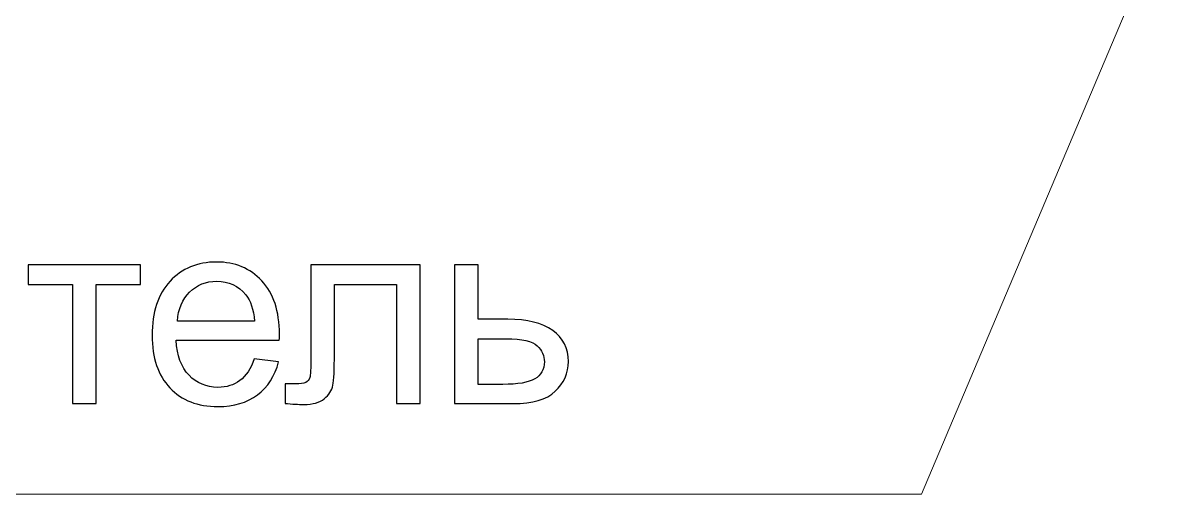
# Model space of a CAD drawing. Header units: centimetres. Extents: x -62 to 62, y -37 to 37.
# Drawn here: x -13.52 to 0.13, y -12.55 to -6.94 of the extents above; entities that cross this region are included whole.
import ezdxf

# ---------------------------------------------------------------- set-up
doc = ezdxf.new("R2010")
doc.units = ezdxf.units.CM
doc.header["$MEASUREMENT"] = 0
doc.layers.add('layer 1', color=7, linetype='Continuous')

msp = doc.modelspace()

# ---------------------------------------------------------------- linework, layer by layer
at = {"layer": 'layer 1', "color": 250, "lineweight": 20}
for points in [[(-42.427, -5.60676), (-42.427, -5.60676), (-39.4874, -12.55251), (-39.4874, -12.55251), (-39.4874, -12.55251), (-39.4874, -12.55251), (-6.2014, -12.55251), (-6.2014, -12.55251)], [(0.13361, -5.60676), (0.13361, -5.60676), (-2.80598, -12.55251), (-2.80598, -12.55251), (-2.80598, -12.55251), (-2.80598, -12.55251), (-36.09199, -12.55251), (-36.09199, -12.55251)]]:
    msp.add_open_spline(points, degree=3, knots=[0, 0, 0, 0, 0.33333333, 0.33333333, 0.33333333, 0.33333333, 1, 1, 1, 1], dxfattribs=at)
at = {"layer": 'layer 1', "color": 250}
for points, knots in [([(-13.45262, -9.82472), (-13.45262, -9.82472), (-12.11627, -9.82472), (-12.11627, -9.82472), (-12.11627, -9.82472), (-12.11627, -9.82472), (-12.11627, -10.05699), (-12.11627, -10.05699), (-12.11627, -10.05699), (-12.11627, -10.05699), (-12.64445, -10.05699), (-12.64445, -10.05699), (-12.64445, -10.05699), (-12.64445, -10.05699), (-12.64445, -11.47607), (-12.64445, -11.47607), (-12.64445, -11.47607), (-12.64445, -11.47607), (-12.92445, -11.47607), (-12.92445, -11.47607), (-12.92445, -11.47607), (-12.92445, -11.47607), (-12.92445, -10.05699), (-12.92445, -10.05699), (-12.92445, -10.05699), (-12.92445, -10.05699), (-13.45262, -10.05699), (-13.45262, -10.05699), (-13.45262, -10.05699), (-13.45262, -10.05699), (-13.45262, -9.82472), (-13.45262, -9.82472)], [0, 0, 0, 0, 0.11111111, 0.11111111, 0.11111111, 0.11111111, 0.22222222, 0.22222222, 0.22222222, 0.22222222, 0.33333333, 0.33333333, 0.33333333, 0.33333333, 0.44444444, 0.44444444, 0.44444444, 0.44444444, 0.55555556, 0.55555556, 0.55555556, 0.55555556, 0.66666667, 0.66666667, 0.66666667, 0.66666667, 0.77777778, 0.77777778, 0.77777778, 0.77777778, 1, 1, 1, 1]), ([(-10.75818, -10.94153), (-10.75818, -10.94153), (-10.46864, -10.97971), (-10.46864, -10.97971), (-10.46864, -10.97971), (-10.51371, -11.14782), (-10.59803, -11.2788), (-10.72106, -11.3716), (-10.72106, -11.3716), (-10.84409, -11.4644), (-11.00105, -11.51107), (-11.19249, -11.51107), (-11.19249, -11.51107), (-11.43325, -11.51107), (-11.62416, -11.43683), (-11.76521, -11.28834), (-11.76521, -11.28834), (-11.90627, -11.14039), (-11.9768, -10.93198), (-11.9768, -10.66418), (-11.9768, -10.66418), (-11.9768, -10.38737), (-11.90574, -10.17207), (-11.76309, -10.01934), (-11.76309, -10.01934), (-11.62044, -9.86608), (-11.43537, -9.78972), (-11.20787, -9.78972), (-11.20787, -9.78972), (-10.9878, -9.78972), (-10.80803, -9.86449), (-10.66856, -10.01457), (-10.66856, -10.01457), (-10.52909, -10.16464), (-10.45909, -10.3757), (-10.45909, -10.64774), (-10.45909, -10.64774), (-10.45909, -10.66418), (-10.45962, -10.68911), (-10.46068, -10.72199), (-10.46068, -10.72199), (-10.46068, -10.72199), (-11.69044, -10.72199), (-11.69044, -10.72199), (-11.69044, -10.72199), (-11.67984, -10.90282), (-11.62893, -11.04176), (-11.53666, -11.13774), (-11.53666, -11.13774), (-11.44491, -11.23372), (-11.32984, -11.28198), (-11.19249, -11.28198), (-11.19249, -11.28198), (-11.09014, -11.28198), (-11.00265, -11.25494), (-10.93053, -11.20085), (-10.93053, -11.20085), (-10.85787, -11.14675), (-10.8006, -11.06032), (-10.75818, -10.94153)], [0, 0, 0, 0, 0.0625, 0.0625, 0.0625, 0.0625, 0.125, 0.125, 0.125, 0.125, 0.1875, 0.1875, 0.1875, 0.1875, 0.25, 0.25, 0.25, 0.25, 0.3125, 0.3125, 0.3125, 0.3125, 0.375, 0.375, 0.375, 0.375, 0.4375, 0.4375, 0.4375, 0.4375, 0.5, 0.5, 0.5, 0.5, 0.5625, 0.5625, 0.5625, 0.5625, 0.625, 0.625, 0.625, 0.625, 0.6875, 0.6875, 0.6875, 0.6875, 0.75, 0.75, 0.75, 0.75, 0.8125, 0.8125, 0.8125, 0.8125, 0.875, 0.875, 0.875, 0.875, 1, 1, 1, 1]), ([(-10.08363, -9.82472), (-10.08363, -9.82472), (-8.78228, -9.82472), (-8.78228, -9.82472), (-8.78228, -9.82472), (-8.78228, -9.82472), (-8.78228, -11.47448), (-8.78228, -11.47448), (-8.78228, -11.47448), (-8.78228, -11.47448), (-9.06228, -11.47448), (-9.06228, -11.47448), (-9.06228, -11.47448), (-9.06228, -11.47448), (-9.06228, -10.05699), (-9.06228, -10.05699), (-9.06228, -10.05699), (-9.06228, -10.05699), (-9.80364, -10.05699), (-9.80364, -10.05699), (-9.80364, -10.05699), (-9.80364, -10.05699), (-9.80364, -10.87842), (-9.80364, -10.87842), (-9.80364, -10.87842), (-9.80364, -11.06986), (-9.81, -11.19607), (-9.8222, -11.25759), (-9.8222, -11.25759), (-9.83492, -11.31857), (-9.86886, -11.3716), (-9.92455, -11.41721), (-9.92455, -11.41721), (-9.98076, -11.46281), (-10.06136, -11.48562), (-10.16689, -11.48562), (-10.16689, -11.48562), (-10.23212, -11.48562), (-10.30742, -11.48137), (-10.39227, -11.47342), (-10.39227, -11.47342), (-10.39227, -11.47342), (-10.39227, -11.24062), (-10.39227, -11.24062), (-10.39227, -11.24062), (-10.39227, -11.24062), (-10.26977, -11.24062), (-10.26977, -11.24062), (-10.26977, -11.24062), (-10.21197, -11.24062), (-10.1706, -11.23478), (-10.14568, -11.22259), (-10.14568, -11.22259), (-10.12076, -11.21092), (-10.10432, -11.19183), (-10.09583, -11.16585), (-10.09583, -11.16585), (-10.08788, -11.13986), (-10.08363, -11.05554), (-10.08363, -10.91289), (-10.08363, -10.91289), (-10.08363, -10.91289), (-10.08363, -9.82472), (-10.08363, -9.82472)], [0, 0, 0, 0, 0.05882353, 0.05882353, 0.05882353, 0.05882353, 0.11764706, 0.11764706, 0.11764706, 0.11764706, 0.17647059, 0.17647059, 0.17647059, 0.17647059, 0.23529412, 0.23529412, 0.23529412, 0.23529412, 0.29411765, 0.29411765, 0.29411765, 0.29411765, 0.35294118, 0.35294118, 0.35294118, 0.35294118, 0.41176471, 0.41176471, 0.41176471, 0.41176471, 0.47058824, 0.47058824, 0.47058824, 0.47058824, 0.52941176, 0.52941176, 0.52941176, 0.52941176, 0.58823529, 0.58823529, 0.58823529, 0.58823529, 0.64705882, 0.64705882, 0.64705882, 0.64705882, 0.70588235, 0.70588235, 0.70588235, 0.70588235, 0.76470588, 0.76470588, 0.76470588, 0.76470588, 0.82352941, 0.82352941, 0.82352941, 0.82352941, 0.88235294, 0.88235294, 0.88235294, 0.88235294, 1, 1, 1, 1]), ([(-8.37025, -9.82472), (-8.37025, -9.82472), (-8.09025, -9.82472), (-8.09025, -9.82472), (-8.09025, -9.82472), (-8.09025, -9.82472), (-8.09025, -10.47062), (-8.09025, -10.47062), (-8.09025, -10.47062), (-8.09025, -10.47062), (-7.73601, -10.47062), (-7.73601, -10.47062), (-7.73601, -10.47062), (-7.5048, -10.47062), (-7.32715, -10.51517), (-7.202, -10.60479), (-7.202, -10.60479), (-7.07738, -10.69441), (-7.0148, -10.81797), (-7.0148, -10.97547), (-7.0148, -10.97547), (-7.0148, -11.11335), (-7.06677, -11.23107), (-7.17124, -11.32918), (-7.17124, -11.32918), (-7.27518, -11.42728), (-7.44169, -11.47607), (-7.67078, -11.47607), (-7.67078, -11.47607), (-7.67078, -11.47607), (-8.37025, -11.47607), (-8.37025, -11.47607), (-8.37025, -11.47607), (-8.37025, -11.47607), (-8.37025, -9.82472), (-8.37025, -9.82472)], [0, 0, 0, 0, 0.1, 0.1, 0.1, 0.1, 0.2, 0.2, 0.2, 0.2, 0.3, 0.3, 0.3, 0.3, 0.4, 0.4, 0.4, 0.4, 0.5, 0.5, 0.5, 0.5, 0.6, 0.6, 0.6, 0.6, 0.7, 0.7, 0.7, 0.7, 0.8, 0.8, 0.8, 0.8, 1, 1, 1, 1]), ([(-11.67453, -10.4929), (-11.67453, -10.4929), (-10.755, -10.4929), (-10.755, -10.4929), (-10.755, -10.4929), (-10.76719, -10.35396), (-10.80272, -10.25002), (-10.86053, -10.18055), (-10.86053, -10.18055), (-10.94909, -10.0729), (-11.06469, -10.01881), (-11.20628, -10.01881), (-11.20628, -10.01881), (-11.33461, -10.01881), (-11.44226, -10.06176), (-11.52976, -10.14767), (-11.52976, -10.14767), (-11.61673, -10.23358), (-11.66499, -10.34866), (-11.67453, -10.4929)], [0, 0, 0, 0, 0.16666667, 0.16666667, 0.16666667, 0.16666667, 0.33333333, 0.33333333, 0.33333333, 0.33333333, 0.5, 0.5, 0.5, 0.5, 0.66666667, 0.66666667, 0.66666667, 0.66666667, 1, 1, 1, 1]), ([(-8.09025, -11.24698), (-8.09025, -11.24698), (-7.7954, -11.24698), (-7.7954, -11.24698), (-7.7954, -11.24698), (-7.61775, -11.24698), (-7.49101, -11.22524), (-7.41518, -11.18175), (-7.41518, -11.18175), (-7.33935, -11.13827), (-7.30116, -11.07039), (-7.30116, -10.97812), (-7.30116, -10.97812), (-7.30116, -10.90653), (-7.32927, -10.84289), (-7.38548, -10.78668), (-7.38548, -10.78668), (-7.44169, -10.731), (-7.56578, -10.7029), (-7.75828, -10.7029), (-7.75828, -10.7029), (-7.75828, -10.7029), (-8.09025, -10.7029), (-8.09025, -10.7029), (-8.09025, -10.7029), (-8.09025, -10.7029), (-8.09025, -11.24698), (-8.09025, -11.24698)], [0, 0, 0, 0, 0.125, 0.125, 0.125, 0.125, 0.25, 0.25, 0.25, 0.25, 0.375, 0.375, 0.375, 0.375, 0.5, 0.5, 0.5, 0.5, 0.625, 0.625, 0.625, 0.625, 0.75, 0.75, 0.75, 0.75, 1, 1, 1, 1])]:
    msp.add_open_spline(points, degree=3, knots=knots, dxfattribs=at)

doc.saveas('drawing.dxf')
